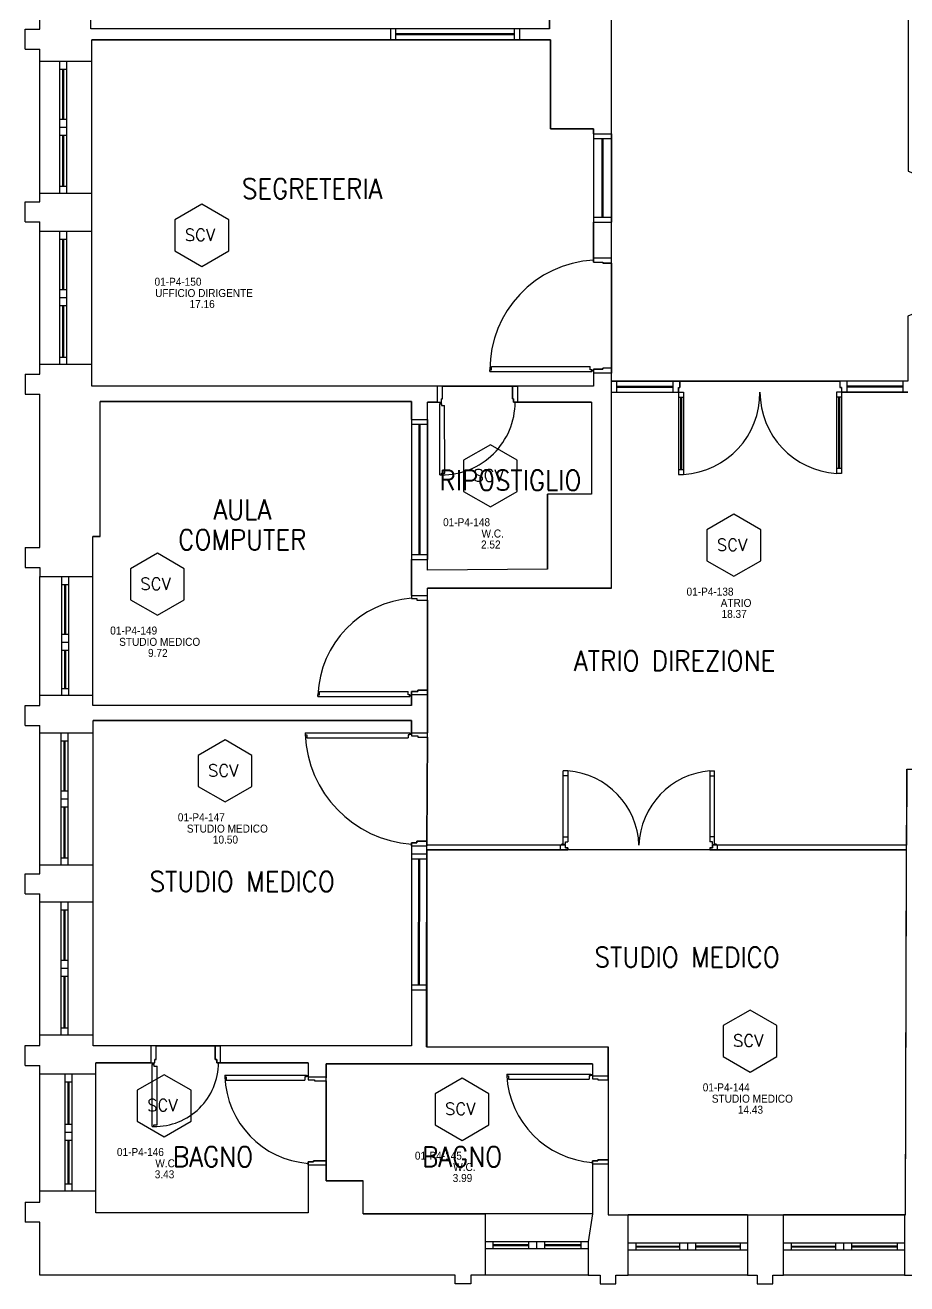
# Model space of a CAD drawing. Header units: inches. Extents: x 16420 to 16611, y 92341 to 92416.
# Drawn here: x 16459.6 to 16468.41, y 92360.49 to 92373.07 of the extents above; entities that cross this region are included whole.
import ezdxf
from ezdxf.enums import TextEntityAlignment as Align

# ---------------------------------------------------------------- set-up
doc = ezdxf.new("R2010")
doc.units = ezdxf.units.IN
doc.header["$LTSCALE"] = 50
doc.header["$MEASUREMENT"] = 0
doc.linetypes.add('NASCOSTA2', pattern=[0.1875, 0.125, -0.0625])
for name, color, linetype in [('A-LOCALI', 7, 'Continuous'), ('AA-CodiceVano', 7, 'Continuous'), ('GMM_DEST.USO', 50, 'Continuous'), ('PIANTA', 7, 'Continuous'), ('RM', 191, 'Continuous')]:
    doc.layers.add(name, color=color, linetype=linetype)
doc.styles.add('ARIAL', font='arial.ttf')
doc.styles.add('ARTECO', font='romans.shx', dxfattribs={"width": 0.9})
doc.styles.get("Standard").update_dxf_attribs({"font": 'txt.shx'})

# ---------------------------------------------------------------- blocks, each defined once
blk = doc.blocks.new('MFM_COD_VANO')
at = {"layer": 'A-LOCALI'}
for p, q in [((0, 0.621), (-0.269, 0.466)), ((0.269, 0.466), (0, 0.621)), ((-0.269, 0.466), (-0.269, 0.155)), ((0.269, 0.155), (0.269, 0.466)), ((-0.269, 0.155), (0, 0)), ((0, 0), (0.269, 0.155))]:
    blk.add_line(p, q, dxfattribs=at)
blk.add_text('SCV', height=0.12, dxfattribs=at).set_placement((-0.17, 0.255))
at = {"layer": 'A-LOCALI', "flags": 9}
for tag in ['MFM_NAME', 'MFM_COD_COMPLESSO', 'MFM_COD_EDIFICIO', 'MFM_COD_PIANO', 'MFM_COD_MACROAREA', 'MFM_ZONA', 'MFM_REPARTO']:
    blk.add_attdef(tag, (-0.084, 0.188), '', height=0.005, dxfattribs=at)
blk.add_attdef('MFM_ALTEZZA', text='', height=0.005, dxfattribs=at).set_placement((-0.057, 0.188), align=Align.CENTER)
at = {"layer": 'A-LOCALI', "style": 'ARIAL', "width": 0.9, "flags": 8}
for tag, p in [('MFM_COD_UT', (-0.026, -0.078)), ('MFM_DESTINAZIONE_USO', (0.023, -0.306)), ('MFM_SUPERFICIE', (0.004, -0.416))]:
    blk.add_attdef(tag, text='', height=0.08, dxfattribs=at).set_placement(p, align=Align.CENTER)
at = {"layer": 'A-LOCALI', "style": 'ARIAL', "width": 0.9}
for tag, p, height, flags in [('MFM_COD_LOCALE', (-0.472, -0.192), 0.08, 8), ('MFM_COD_SCHEDA', (-0.275, -0.483), 0.04, 9)]:
    blk.add_attdef(tag, p, '', height=height, dxfattribs=dict(at, flags=flags))

msp = doc.modelspace()

# ---------------------------------------------------------------- linework, layer by layer
at = {"layer": 'PIANTA', "color": 0}
for p, q in [((16464.839, 92373.033), (16464.839, 92373.273)), ((16465.459, 92371.983), (16465.459, 92373.303)), ((16459.744, 92373.03), (16459.744, 92373.143)), ((16460.254, 92373.033), (16460.254, 92373.143)), ((16459.598, 92372.83), (16459.598, 92373.03)), ((16459.598, 92373.03), (16459.744, 92373.03)), ((16463.249, 92373.033), (16460.254, 92373.033)), ((16463.249, 92373.033), (16463.249, 92372.923)), ((16464.539, 92373.033), (16463.249, 92373.033)), ((16463.299, 92373.033), (16463.299, 92372.923)), ((16464.489, 92372.923), (16464.489, 92373.033)), ((16464.839, 92373.033), (16464.539, 92373.033)), ((16464.539, 92373.033), (16464.539, 92372.923)), ((16460.264, 92372.712), (16460.264, 92372.923)), ((16463.249, 92372.923), (16460.264, 92372.923)), ((16464.539, 92372.923), (16463.249, 92372.923)), ((16464.489, 92372.983), (16463.299, 92372.983)), ((16464.489, 92372.973), (16463.299, 92372.973)), ((16464.849, 92372.923), (16464.539, 92372.923)), ((16464.849, 92372.033), (16464.849, 92372.923)), ((16459.598, 92372.83), (16459.744, 92372.83)), ((16459.744, 92372.712), (16459.744, 92372.83)), ((16459.744, 92371.392), (16459.744, 92372.712)), ((16459.744, 92372.712), (16460.264, 92372.712)), ((16459.944, 92371.392), (16459.944, 92372.712)), ((16459.944, 92372.632), (16460.014, 92372.632)), ((16459.974, 92372.132), (16459.974, 92372.632)), ((16459.984, 92372.132), (16459.984, 92372.632)), ((16460.014, 92371.392), (16460.014, 92372.712)), ((16460.264, 92371.392), (16460.264, 92372.712)), ((16459.944, 92372.132), (16460.014, 92372.132)), ((16459.944, 92372.052), (16460.014, 92372.052)), ((16465.279, 92372.033), (16464.849, 92372.033)), ((16465.279, 92371.983), (16465.279, 92372.033)), ((16465.279, 92371.983), (16465.279, 92371.103)), ((16465.279, 92371.983), (16465.459, 92371.983)), ((16465.459, 92371.983), (16465.459, 92371.103)), ((16459.944, 92371.972), (16460.014, 92371.972)), ((16459.974, 92371.462), (16459.974, 92371.972)), ((16459.984, 92371.462), (16459.984, 92371.972)), ((16465.459, 92371.933), (16465.279, 92371.933)), ((16465.364, 92371.933), (16465.364, 92371.153)), ((16465.374, 92371.933), (16465.374, 92371.153)), ((16459.744, 92371.392), (16460.264, 92371.392)), ((16459.744, 92371.306), (16459.744, 92371.392)), ((16459.944, 92371.462), (16460.014, 92371.462)), ((16460.264, 92371.013), (16460.264, 92371.392)), ((16459.598, 92371.106), (16459.598, 92371.306)), ((16459.598, 92371.306), (16459.744, 92371.306)), ((16459.598, 92371.106), (16459.744, 92371.106)), ((16459.744, 92371.013), (16459.744, 92371.106)), ((16465.279, 92371.153), (16465.459, 92371.153)), ((16465.279, 92371.103), (16465.459, 92371.103)), ((16465.279, 92370.743), (16465.279, 92371.103)), ((16465.459, 92370.743), (16465.459, 92371.103)), ((16459.744, 92371.013), (16460.264, 92371.013)), ((16459.744, 92369.683), (16459.744, 92371.013)), ((16459.944, 92369.683), (16459.944, 92371.013)), ((16460.014, 92369.683), (16460.014, 92371.013)), ((16460.264, 92369.683), (16460.264, 92371.013)), ((16459.944, 92370.933), (16460.014, 92370.933)), ((16459.974, 92370.428), (16459.974, 92370.933)), ((16459.984, 92370.428), (16459.984, 92370.933)), ((16465.459, 92370.743), (16465.279, 92370.743)), ((16465.279, 92370.703), (16465.279, 92370.743)), ((16465.459, 92370.693), (16465.459, 92370.743)), ((16465.279, 92370.703), (16465.373, 92370.703)), ((16465.373, 92370.703), (16465.373, 92370.693)), ((16465.459, 92370.693), (16465.373, 92370.693)), ((16459.944, 92370.428), (16460.014, 92370.428)), ((16459.944, 92370.348), (16460.014, 92370.348)), ((16459.944, 92370.268), (16460.014, 92370.268)), ((16459.974, 92369.753), (16459.974, 92370.268)), ((16459.984, 92369.753), (16459.984, 92370.268)), ((16459.944, 92369.753), (16460.014, 92369.753)), ((16459.744, 92369.683), (16460.264, 92369.683)), ((16459.744, 92369.583), (16459.744, 92369.683)), ((16460.264, 92369.463), (16460.264, 92369.683)), ((16464.243, 92369.626), (16464.259, 92369.626)), ((16464.243, 92369.61), (16464.243, 92369.626)), ((16464.243, 92369.61), (16465.263, 92369.61)), ((16464.259, 92369.659), (16465.247, 92369.659)), ((16464.259, 92369.626), (16464.259, 92369.659)), ((16465.247, 92369.626), (16465.247, 92369.659)), ((16465.263, 92369.626), (16465.247, 92369.626)), ((16465.263, 92369.61), (16465.263, 92369.626)), ((16465.279, 92369.633), (16465.373, 92369.633)), ((16465.279, 92369.633), (16465.279, 92369.593)), ((16465.459, 92369.593), (16465.279, 92369.593)), ((16465.279, 92369.593), (16465.279, 92369.463)), ((16465.373, 92369.633), (16465.373, 92369.643)), ((16465.459, 92369.643), (16465.373, 92369.643)), ((16465.459, 92369.643), (16465.459, 92369.593)), ((16465.459, 92367.443), (16465.459, 92369.593)), ((16459.598, 92369.583), (16459.598, 92369.383)), ((16459.598, 92369.583), (16459.744, 92369.583)), ((16463.719, 92369.463), (16460.264, 92369.463)), ((16463.769, 92369.463), (16463.719, 92369.463)), ((16463.719, 92369.303), (16463.719, 92369.463)), ((16463.769, 92369.366), (16463.769, 92369.463)), ((16464.469, 92369.463), (16464.519, 92369.463)), ((16464.469, 92369.366), (16464.469, 92369.463)), ((16465.279, 92369.463), (16464.519, 92369.463)), ((16464.519, 92369.463), (16464.519, 92369.303)), ((16465.459, 92369.513), (16466.144, 92369.513)), ((16465.509, 92369.513), (16465.509, 92369.403)), ((16465.509, 92369.463), (16466.074, 92369.463)), ((16466.074, 92369.513), (16466.074, 92369.403)), ((16466.144, 92369.513), (16466.144, 92369.449)), ((16468.424, 92369.513), (16467.744, 92369.513)), ((16467.744, 92369.513), (16467.744, 92369.449)), ((16467.814, 92369.513), (16467.814, 92369.403)), ((16468.374, 92369.463), (16467.814, 92369.463)), ((16468.374, 92369.513), (16468.374, 92369.403)), ((16459.598, 92369.383), (16459.744, 92369.383)), ((16459.744, 92367.849), (16459.744, 92369.383)), ((16463.759, 92369.303), (16463.759, 92369.335)), ((16463.769, 92369.335), (16463.759, 92369.335)), ((16463.769, 92369.335), (16463.769, 92369.366)), ((16463.769, 92369.366), (16463.769, 92369.366)), ((16464.469, 92369.335), (16464.469, 92369.366)), ((16464.469, 92369.366), (16464.469, 92369.366)), ((16464.479, 92369.335), (16464.469, 92369.335)), ((16464.479, 92369.303), (16464.479, 92369.335)), ((16465.459, 92369.403), (16466.129, 92369.403)), ((16465.509, 92369.453), (16466.074, 92369.453)), ((16466.129, 92369.449), (16466.129, 92369.403)), ((16466.129, 92369.449), (16466.144, 92369.449)), ((16466.129, 92369.403), (16466.129, 92368.579)), ((16466.129, 92369.403), (16466.179, 92369.403)), ((16466.129, 92369.353), (16466.179, 92369.353)), ((16466.149, 92369.353), (16466.149, 92368.629)), ((16466.159, 92369.353), (16466.159, 92368.629)), ((16466.179, 92369.403), (16466.179, 92368.579)), ((16467.709, 92369.403), (16467.709, 92368.589)), ((16467.759, 92369.403), (16467.709, 92369.403)), ((16467.759, 92369.353), (16467.709, 92369.353)), ((16467.729, 92369.353), (16467.729, 92368.639)), ((16467.739, 92369.353), (16467.739, 92368.639)), ((16467.759, 92369.449), (16467.744, 92369.449)), ((16467.759, 92369.449), (16467.759, 92369.403)), ((16468.424, 92369.403), (16467.759, 92369.403)), ((16467.759, 92369.403), (16467.759, 92368.589)), ((16468.374, 92369.453), (16467.814, 92369.453)), ((16463.459, 92369.308), (16460.349, 92369.308)), ((16460.349, 92367.958), (16460.349, 92369.308)), ((16463.459, 92369.128), (16463.459, 92369.308)), ((16463.719, 92369.303), (16463.619, 92369.303)), ((16463.619, 92369.128), (16463.619, 92369.303)), ((16463.719, 92369.303), (16463.759, 92369.303)), ((16463.745, 92368.575), (16463.742, 92369.286)), ((16463.742, 92369.286), (16463.759, 92369.286)), ((16463.759, 92369.286), (16463.759, 92369.27)), ((16463.759, 92369.27), (16463.791, 92369.27)), ((16463.794, 92368.591), (16463.791, 92369.27)), ((16464.519, 92369.303), (16464.479, 92369.303)), ((16465.259, 92369.303), (16464.519, 92369.303)), ((16465.259, 92369.303), (16465.259, 92368.383)), ((16463.459, 92369.128), (16463.459, 92367.728)), ((16463.459, 92369.128), (16463.619, 92369.128)), ((16463.619, 92369.128), (16463.619, 92367.728)), ((16463.619, 92369.078), (16463.459, 92369.078)), ((16463.534, 92369.078), (16463.534, 92367.778)), ((16463.544, 92369.078), (16463.544, 92367.778)), ((16463.761, 92368.591), (16463.794, 92368.591)), ((16463.761, 92368.575), (16463.761, 92368.591)), ((16466.129, 92368.629), (16466.179, 92368.629)), ((16467.759, 92368.639), (16467.709, 92368.639)), ((16467.759, 92368.589), (16467.709, 92368.589)), ((16463.745, 92368.575), (16463.761, 92368.575)), ((16466.129, 92368.579), (16466.179, 92368.579)), ((16465.259, 92368.383), (16464.819, 92368.383)), ((16464.819, 92367.633), (16464.819, 92368.383)), ((16460.274, 92367.558), (16460.274, 92367.958)), ((16460.349, 92367.958), (16460.274, 92367.958)), ((16459.598, 92367.849), (16459.598, 92367.649)), ((16459.598, 92367.849), (16459.744, 92367.849)), ((16463.459, 92367.778), (16463.619, 92367.778)), ((16463.459, 92367.728), (16463.619, 92367.728)), ((16463.459, 92367.368), (16463.459, 92367.728)), ((16463.619, 92367.623), (16463.619, 92367.728)), ((16459.598, 92367.649), (16459.744, 92367.649)), ((16459.744, 92367.649), (16459.744, 92367.558)), ((16464.819, 92367.633), (16463.619, 92367.623)), ((16459.744, 92367.558), (16460.274, 92367.558)), ((16459.744, 92366.368), (16459.744, 92367.558)), ((16459.964, 92366.368), (16459.964, 92367.558)), ((16459.964, 92367.478), (16460.034, 92367.478)), ((16459.994, 92366.983), (16459.993, 92367.478)), ((16460.004, 92366.983), (16460.003, 92367.478)), ((16460.034, 92366.368), (16460.034, 92367.558)), ((16460.274, 92366.368), (16460.274, 92367.558)), ((16463.459, 92367.368), (16463.619, 92367.368)), ((16463.459, 92367.368), (16463.459, 92367.338)), ((16463.459, 92367.338), (16463.512, 92367.338)), ((16463.512, 92367.338), (16463.512, 92367.323)), ((16463.512, 92367.323), (16463.619, 92367.323)), ((16465.459, 92367.443), (16463.619, 92367.443)), ((16463.619, 92367.368), (16463.619, 92367.443)), ((16463.619, 92367.323), (16463.619, 92367.368)), ((16459.964, 92366.983), (16460.034, 92366.983)), ((16459.964, 92366.903), (16460.034, 92366.903)), ((16459.964, 92366.823), (16460.034, 92366.823)), ((16459.994, 92366.438), (16459.994, 92366.823)), ((16460.004, 92366.438), (16460.004, 92366.823)), ((16459.744, 92366.269), (16459.744, 92366.399)), ((16460.274, 92366.368), (16459.744, 92366.368)), ((16459.964, 92366.438), (16460.034, 92366.438)), ((16460.274, 92366.268), (16460.274, 92366.368)), ((16462.524, 92366.377), (16462.541, 92366.377)), ((16462.524, 92366.361), (16462.524, 92366.377)), ((16462.524, 92366.361), (16463.443, 92366.361)), ((16462.541, 92366.41), (16463.427, 92366.41)), ((16462.541, 92366.377), (16462.541, 92366.41)), ((16463.427, 92366.377), (16463.427, 92366.41)), ((16463.443, 92366.377), (16463.427, 92366.377)), ((16463.443, 92366.361), (16463.443, 92366.377)), ((16463.459, 92366.408), (16463.522, 92366.408)), ((16463.459, 92366.378), (16463.459, 92366.408)), ((16463.459, 92366.378), (16463.619, 92366.378)), ((16463.459, 92366.268), (16463.459, 92366.378)), ((16463.522, 92366.408), (16463.522, 92366.423)), ((16463.522, 92366.423), (16463.619, 92366.423)), ((16463.619, 92366.423), (16463.619, 92366.378)), ((16463.619, 92366.378), (16463.619, 92365.998)), ((16459.598, 92366.069), (16459.598, 92366.269)), ((16459.598, 92366.269), (16459.744, 92366.269)), ((16463.459, 92366.268), (16460.274, 92366.268)), ((16459.598, 92366.069), (16459.744, 92366.069)), ((16459.744, 92365.998), (16459.744, 92366.069)), ((16460.278, 92365.998), (16460.278, 92366.118)), ((16463.459, 92366.118), (16460.278, 92366.118)), ((16463.459, 92365.998), (16463.459, 92366.118)), ((16459.744, 92365.998), (16460.278, 92365.998)), ((16459.744, 92364.678), (16459.744, 92365.998)), ((16459.958, 92364.678), (16459.958, 92365.998)), ((16460.028, 92364.678), (16460.028, 92365.998)), ((16460.278, 92364.678), (16460.278, 92365.998)), ((16462.397, 92365.995), (16463.443, 92365.995)), ((16462.397, 92365.995), (16462.397, 92365.978)), ((16462.397, 92365.978), (16462.413, 92365.978)), ((16462.413, 92365.978), (16462.413, 92365.946)), ((16462.413, 92365.946), (16463.427, 92365.946)), ((16463.427, 92365.978), (16463.427, 92365.946)), ((16463.443, 92365.978), (16463.427, 92365.978)), ((16463.443, 92365.995), (16463.443, 92365.978)), ((16463.459, 92365.998), (16463.619, 92365.998)), ((16463.459, 92365.998), (16463.459, 92365.968)), ((16463.459, 92365.968), (16463.522, 92365.968)), ((16463.522, 92365.968), (16463.522, 92365.953)), ((16463.522, 92365.953), (16463.619, 92365.953)), ((16463.619, 92365.953), (16463.619, 92365.998)), ((16459.958, 92365.918), (16460.028, 92365.918)), ((16459.988, 92365.418), (16459.988, 92365.918)), ((16459.998, 92365.418), (16459.998, 92365.918)), ((16465.024, 92365.616), (16464.978, 92365.616)), ((16464.978, 92364.88), (16464.978, 92365.616)), ((16465.024, 92365.566), (16464.978, 92365.566)), ((16465.024, 92365.616), (16465.024, 92364.905)), ((16466.444, 92365.616), (16466.49, 92365.616)), ((16466.444, 92365.616), (16466.444, 92364.905)), ((16466.444, 92365.566), (16466.49, 92365.566)), ((16466.49, 92364.88), (16466.49, 92365.616)), ((16468.398, 92361.178), (16468.412, 92365.633)), ((16468.412, 92365.633), (16468.522, 92365.633)), ((16459.958, 92365.418), (16460.028, 92365.418)), ((16459.958, 92365.338), (16460.028, 92365.338)), ((16459.958, 92365.258), (16460.028, 92365.258)), ((16459.988, 92364.748), (16459.988, 92365.258)), ((16459.998, 92364.748), (16459.998, 92365.258)), ((16464.978, 92364.955), (16465.024, 92364.955)), ((16466.49, 92364.955), (16466.444, 92364.955)), ((16463.459, 92364.898), (16463.512, 92364.898)), ((16463.459, 92364.868), (16463.459, 92364.898)), ((16463.459, 92364.868), (16463.614, 92364.868)), ((16463.459, 92364.868), (16463.459, 92364.788)), ((16463.512, 92364.898), (16463.512, 92364.913)), ((16463.512, 92364.913), (16463.614, 92364.913)), ((16463.614, 92364.913), (16463.614, 92364.873)), ((16463.614, 92364.873), (16463.614, 92364.868)), ((16464.999, 92364.873), (16463.614, 92364.873)), ((16463.614, 92364.788), (16463.614, 92364.868)), ((16463.614, 92364.828), (16465.024, 92364.828)), ((16464.949, 92364.828), (16464.949, 92364.873)), ((16464.999, 92364.88), (16464.978, 92364.88)), ((16464.999, 92364.905), (16465.024, 92364.905)), ((16464.999, 92364.88), (16464.999, 92364.905)), ((16464.999, 92364.848), (16464.999, 92364.873)), ((16464.999, 92364.848), (16465.024, 92364.848)), ((16465.024, 92364.848), (16465.024, 92364.828)), ((16466.469, 92364.905), (16466.444, 92364.905)), ((16466.444, 92364.848), (16466.444, 92364.828)), ((16466.444, 92364.848), (16466.469, 92364.848)), ((16466.444, 92364.828), (16468.41, 92364.828)), ((16466.469, 92364.88), (16466.469, 92364.905)), ((16466.469, 92364.88), (16466.49, 92364.88)), ((16468.41, 92364.873), (16466.469, 92364.873)), ((16466.469, 92364.848), (16466.469, 92364.873)), ((16466.519, 92364.827), (16466.519, 92364.873)), ((16459.958, 92364.748), (16460.028, 92364.748)), ((16463.459, 92364.788), (16463.459, 92363.428)), ((16463.459, 92364.788), (16463.614, 92364.788)), ((16463.459, 92364.738), (16463.614, 92364.738)), ((16463.53, 92363.478), (16463.533, 92364.738)), ((16463.54, 92363.478), (16463.543, 92364.738)), ((16463.611, 92363.428), (16463.614, 92364.788)), ((16459.598, 92364.387), (16459.598, 92364.587)), ((16459.598, 92364.587), (16459.744, 92364.587)), ((16459.744, 92364.678), (16460.278, 92364.678)), ((16459.744, 92364.587), (16459.744, 92364.678)), ((16460.278, 92364.308), (16460.278, 92364.678)), ((16459.598, 92364.387), (16459.744, 92364.387)), ((16459.744, 92364.308), (16459.744, 92364.387)), ((16459.744, 92364.308), (16460.278, 92364.308)), ((16459.744, 92362.978), (16459.744, 92364.308)), ((16459.958, 92362.978), (16459.958, 92364.308)), ((16460.028, 92362.978), (16460.028, 92364.308)), ((16460.278, 92362.978), (16460.278, 92364.308)), ((16459.958, 92364.228), (16460.028, 92364.228)), ((16459.988, 92363.723), (16459.988, 92364.228)), ((16459.998, 92363.723), (16459.998, 92364.228)), ((16459.958, 92363.723), (16460.028, 92363.723)), ((16459.958, 92363.643), (16460.028, 92363.643)), ((16459.958, 92363.563), (16460.028, 92363.563)), ((16459.988, 92363.048), (16459.988, 92363.563)), ((16459.998, 92363.048), (16459.998, 92363.563)), ((16463.459, 92363.478), (16463.611, 92363.478)), ((16463.459, 92363.428), (16463.459, 92362.868)), ((16463.459, 92363.428), (16463.611, 92363.428)), ((16463.609, 92362.858), (16463.611, 92363.428)), ((16459.958, 92363.048), (16460.028, 92363.048)), ((16459.744, 92362.978), (16460.278, 92362.978)), ((16459.744, 92362.872), (16459.744, 92362.978)), ((16460.278, 92362.868), (16460.278, 92362.978)), ((16459.598, 92362.672), (16459.598, 92362.872)), ((16459.598, 92362.872), (16459.744, 92362.872)), ((16460.858, 92362.868), (16460.278, 92362.868)), ((16460.908, 92362.868), (16460.858, 92362.868)), ((16460.858, 92362.698), (16460.858, 92362.868)), ((16460.908, 92362.761), (16460.908, 92362.868)), ((16461.498, 92362.868), (16461.548, 92362.868)), ((16461.498, 92362.761), (16461.498, 92362.868)), ((16463.459, 92362.868), (16461.548, 92362.868)), ((16461.548, 92362.868), (16461.548, 92362.698)), ((16463.609, 92362.858), (16465.428, 92362.858)), ((16465.428, 92362.568), (16465.428, 92362.858)), ((16459.598, 92362.672), (16459.744, 92362.672)), ((16459.744, 92362.588), (16459.744, 92362.672)), ((16460.303, 92362.588), (16460.303, 92362.698)), ((16460.858, 92362.698), (16460.303, 92362.698)), ((16460.858, 92362.698), (16460.893, 92362.698)), ((16460.867, 92362.06), (16460.867, 92362.681)), ((16460.867, 92362.681), (16460.883, 92362.681)), ((16460.883, 92362.681), (16460.883, 92362.665)), ((16460.893, 92362.698), (16460.893, 92362.73)), ((16460.908, 92362.73), (16460.893, 92362.73)), ((16460.908, 92362.73), (16460.908, 92362.761)), ((16460.908, 92362.761), (16460.908, 92362.761)), ((16461.498, 92362.73), (16461.498, 92362.761)), ((16461.498, 92362.761), (16461.498, 92362.761)), ((16461.513, 92362.73), (16461.498, 92362.73)), ((16461.513, 92362.698), (16461.513, 92362.73)), ((16461.548, 92362.698), (16461.513, 92362.698)), ((16462.428, 92362.698), (16461.548, 92362.698)), ((16462.428, 92362.698), (16462.428, 92362.548)), ((16462.608, 92362.688), (16462.608, 92362.548)), ((16465.269, 92362.688), (16462.608, 92362.688)), ((16465.269, 92362.688), (16465.269, 92362.568)), ((16459.744, 92362.588), (16460.303, 92362.588)), ((16459.744, 92361.418), (16459.744, 92362.588)), ((16459.998, 92361.418), (16459.998, 92362.588)), ((16460.068, 92361.418), (16460.068, 92362.588)), ((16460.303, 92361.418), (16460.303, 92362.588)), ((16460.883, 92362.665), (16460.916, 92362.665)), ((16460.916, 92362.076), (16460.916, 92362.665)), ((16461.593, 92362.575), (16462.412, 92362.575)), ((16461.593, 92362.575), (16461.593, 92362.558)), ((16461.593, 92362.558), (16461.609, 92362.558)), ((16461.609, 92362.558), (16461.609, 92362.525)), ((16462.395, 92362.558), (16462.395, 92362.525)), ((16462.412, 92362.558), (16462.395, 92362.558)), ((16462.412, 92362.575), (16462.412, 92362.558)), ((16462.428, 92362.558), (16462.608, 92362.558)), ((16462.428, 92362.558), (16462.428, 92362.528)), ((16462.608, 92362.518), (16462.608, 92362.558)), ((16464.413, 92362.585), (16465.253, 92362.585)), ((16464.413, 92362.585), (16464.413, 92362.568)), ((16464.413, 92362.568), (16464.429, 92362.568)), ((16464.429, 92362.568), (16464.429, 92362.535)), ((16465.237, 92362.568), (16465.237, 92362.535)), ((16465.253, 92362.568), (16465.237, 92362.568)), ((16465.253, 92362.585), (16465.253, 92362.568)), ((16465.269, 92362.568), (16465.428, 92362.568)), ((16465.269, 92362.568), (16465.269, 92362.538)), ((16465.428, 92362.528), (16465.428, 92362.568)), ((16459.998, 92362.508), (16460.068, 92362.508)), ((16460.028, 92362.083), (16460.028, 92362.508)), ((16460.038, 92362.083), (16460.038, 92362.508)), ((16461.609, 92362.525), (16462.395, 92362.525)), ((16462.428, 92362.528), (16462.491, 92362.528)), ((16462.491, 92362.528), (16462.491, 92362.518)), ((16462.491, 92362.518), (16462.608, 92362.518)), ((16464.429, 92362.535), (16465.237, 92362.535)), ((16465.269, 92362.538), (16465.322, 92362.538)), ((16465.322, 92362.538), (16465.322, 92362.528)), ((16465.322, 92362.528), (16465.428, 92362.528)), ((16459.998, 92362.083), (16460.068, 92362.083)), ((16460.867, 92362.06), (16460.883, 92362.06)), ((16460.883, 92362.076), (16460.916, 92362.076)), ((16460.883, 92362.06), (16460.883, 92362.076)), ((16459.998, 92362.003), (16460.068, 92362.003)), ((16459.998, 92361.923), (16460.068, 92361.923)), ((16460.028, 92361.488), (16460.028, 92361.923)), ((16460.038, 92361.488), (16460.038, 92361.923)), ((16462.428, 92361.708), (16462.481, 92361.708)), ((16462.428, 92361.678), (16462.428, 92361.708)), ((16462.428, 92361.678), (16462.428, 92361.198)), ((16462.428, 92361.678), (16462.608, 92361.678)), ((16462.481, 92361.708), (16462.481, 92361.718)), ((16462.481, 92361.718), (16462.608, 92361.718)), ((16462.608, 92361.718), (16462.608, 92361.678)), ((16462.608, 92361.678), (16462.608, 92361.518)), ((16465.269, 92361.718), (16465.322, 92361.718)), ((16465.269, 92361.688), (16465.269, 92361.718)), ((16465.269, 92361.688), (16465.428, 92361.688)), ((16465.269, 92361.688), (16465.269, 92361.188)), ((16465.322, 92361.718), (16465.322, 92361.728)), ((16465.322, 92361.728), (16465.428, 92361.728)), ((16465.428, 92361.728), (16465.428, 92361.688)), ((16465.428, 92361.688), (16465.428, 92361.178)), ((16459.744, 92361.303), (16459.744, 92361.418)), ((16459.744, 92361.418), (16460.303, 92361.418)), ((16459.998, 92361.488), (16460.068, 92361.488)), ((16460.303, 92361.198), (16460.303, 92361.418)), ((16462.608, 92361.518), (16462.978, 92361.518)), ((16462.978, 92361.188), (16462.978, 92361.518)), ((16459.598, 92361.303), (16459.598, 92361.103)), ((16459.598, 92361.303), (16459.744, 92361.303)), ((16462.428, 92361.198), (16460.303, 92361.198)), ((16462.978, 92361.188), (16464.198, 92361.188)), ((16465.269, 92361.188), (16464.198, 92361.188)), ((16464.198, 92361.188), (16464.198, 92360.574)), ((16465.269, 92361.188), (16465.228, 92360.908)), ((16465.269, 92361.188), (16465.269, 92361.188)), ((16465.428, 92361.178), (16465.628, 92361.178)), ((16466.818, 92361.178), (16465.628, 92361.178)), ((16465.628, 92360.574), (16465.628, 92361.178)), ((16466.818, 92361.178), (16467.178, 92361.178)), ((16466.818, 92361.178), (16466.818, 92360.574)), ((16468.388, 92361.178), (16467.178, 92361.178)), ((16467.178, 92360.574), (16467.178, 92361.178)), ((16468.388, 92361.178), (16468.398, 92361.178)), ((16468.388, 92361.178), (16468.388, 92360.574)), ((16459.744, 92361.103), (16459.598, 92361.103)), ((16459.744, 92360.574), (16459.744, 92361.103)), ((16465.228, 92360.908), (16464.198, 92360.908)), ((16464.278, 92360.838), (16464.278, 92360.908)), ((16464.633, 92360.838), (16464.633, 92360.908)), ((16464.713, 92360.838), (16464.713, 92360.908)), ((16464.793, 92360.838), (16464.793, 92360.908)), ((16465.158, 92360.838), (16465.158, 92360.908)), ((16465.228, 92360.908), (16465.228, 92360.574)), ((16465.228, 92360.838), (16464.198, 92360.838)), ((16464.633, 92360.878), (16464.278, 92360.877)), ((16464.633, 92360.868), (16464.278, 92360.867)), ((16465.158, 92360.878), (16464.793, 92360.878)), ((16465.158, 92360.868), (16464.793, 92360.868)), ((16466.818, 92360.893), (16465.628, 92360.893)), ((16466.818, 92360.823), (16465.628, 92360.823)), ((16465.708, 92360.823), (16465.708, 92360.893)), ((16466.143, 92360.863), (16465.708, 92360.862)), ((16466.143, 92360.853), (16465.708, 92360.852)), ((16466.143, 92360.823), (16466.143, 92360.893)), ((16466.223, 92360.823), (16466.223, 92360.893)), ((16466.303, 92360.823), (16466.303, 92360.893)), ((16466.748, 92360.863), (16466.303, 92360.863)), ((16466.748, 92360.853), (16466.303, 92360.853)), ((16466.748, 92360.823), (16466.748, 92360.893)), ((16468.388, 92360.893), (16467.178, 92360.893)), ((16468.388, 92360.823), (16467.178, 92360.823)), ((16467.258, 92360.823), (16467.258, 92360.893)), ((16467.703, 92360.863), (16467.258, 92360.862)), ((16467.703, 92360.853), (16467.258, 92360.852)), ((16467.703, 92360.823), (16467.703, 92360.893)), ((16467.783, 92360.823), (16467.783, 92360.893)), ((16467.863, 92360.823), (16467.863, 92360.893)), ((16468.318, 92360.863), (16467.863, 92360.863)), ((16468.318, 92360.853), (16467.863, 92360.853)), ((16468.318, 92360.823), (16468.318, 92360.893)), ((16463.897, 92360.574), (16459.744, 92360.574)), ((16463.897, 92360.488), (16463.897, 92360.574)), ((16464.198, 92360.574), (16464.054, 92360.574)), ((16464.054, 92360.574), (16464.054, 92360.488)), ((16465.228, 92360.574), (16464.198, 92360.574)), ((16465.228, 92360.574), (16464.198, 92360.574)), ((16465.228, 92360.574), (16465.347, 92360.574)), ((16465.347, 92360.574), (16465.347, 92360.488)), ((16465.504, 92360.488), (16465.504, 92360.574)), ((16465.504, 92360.574), (16465.628, 92360.574)), ((16466.818, 92360.574), (16465.628, 92360.574)), ((16466.818, 92360.574), (16466.917, 92360.574)), ((16466.917, 92360.574), (16466.917, 92360.488)), ((16467.073, 92360.488), (16467.073, 92360.574)), ((16467.073, 92360.574), (16467.178, 92360.574)), ((16468.388, 92360.574), (16467.178, 92360.574)), ((16468.388, 92360.574), (16468.482, 92360.574)), ((16464.054, 92360.488), (16463.897, 92360.488)), ((16465.347, 92360.488), (16465.504, 92360.488)), ((16466.917, 92360.488), (16467.073, 92360.488))]:
    msp.add_line(p, q, dxfattribs=at)
for centre in [(16465.271, 92369.618), (16463.751, 92369.294), (16463.451, 92366.369), (16463.451, 92365.987), (16464.97, 92364.882), (16466.499, 92364.882), (16460.875, 92362.689), (16462.42, 92362.566), (16465.261, 92362.576)]:
    msp.add_circle(centre, 0.00633, dxfattribs=at)
at = {"layer": 'PIANTA', "color": 0, "linetype": 'NASCOSTA2'}
for centre, radius, start, end in [((16465.343, 92369.624), 1.1, 93.333, 179.8889), ((16466.128, 92369.394), 0.816, 273.6095, 0.6252), ((16467.759, 92369.403), 0.815, 180, 266.4827), ((16463.769, 92369.303), 0.727, 269.3831, 0), ((16463.534, 92366.335), 1.01, 94.2328, 177.6161), ((16463.544, 92366.028), 1.148, 182.4579, 265.7672), ((16464.96, 92364.844), 0.775, 2.1444, 85.2497), ((16466.508, 92364.844), 0.775, 94.7503, 177.8556), ((16460.893, 92362.698), 0.637, 269.1029, 0), ((16462.495, 92362.592), 0.902, 182.1758, 265.7672), ((16465.333, 92362.622), 0.922, 183.349, 266.0177)]:
    msp.add_arc(centre, radius, start, end, dxfattribs=at)
at = {"layer": 'RM'}
for points in [[(16468.427, 92383.123), (16468.426, 92379.163), (16468.729, 92379.043), (16468.799, 92379.043), (16468.799, 92377.843), (16468.729, 92377.843), (16468.426, 92377.723), (16468.426, 92375.383), (16468.729, 92375.273), (16468.799, 92375.273), (16468.799, 92374.053), (16468.729, 92374.053), (16468.425, 92373.943), (16468.425, 92371.613), (16468.739, 92371.493), (16468.799, 92371.493), (16468.799, 92370.293), (16468.739, 92370.293), (16468.424, 92370.163), (16468.424, 92369.513), (16465.459, 92369.513), (16465.459, 92391.273)], [(16468.412, 92365.633), (16468.412, 92365.633), (16468.41, 92364.873), (16466.469, 92364.873), (16466.469, 92364.848), (16466.444, 92364.848), (16466.444, 92364.828), (16465.024, 92364.828), (16465.024, 92364.848), (16464.999, 92364.848), (16464.999, 92364.873), (16463.614, 92364.873), (16463.614, 92364.913), (16463.619, 92365.953), (16463.619, 92366.423), (16463.619, 92367.323), (16463.619, 92367.443), (16465.459, 92367.443), (16465.459, 92369.403), (16466.129, 92369.403), (16466.129, 92369.449), (16466.144, 92369.449), (16466.144, 92369.513), (16467.744, 92369.513), (16467.744, 92369.449), (16467.759, 92369.449), (16467.759, 92369.403), (16468.424, 92369.403)], [(16463.614, 92364.828), (16463.614, 92362.858), (16465.428, 92362.858), (16465.428, 92361.178), (16468.398, 92361.178), (16468.41, 92364.828), (16463.614, 92364.828)]]:
    msp.add_lwpolyline(points, dxfattribs=at)
for points in [[(16464.839, 92376.013), (16465.279, 92376.013), (16465.279, 92375.493), (16465.373, 92375.493), (16465.373, 92375.463), (16465.459, 92375.463), (16465.459, 92373.873), (16465.373, 92373.873), (16465.373, 92373.833), (16465.279, 92373.833), (16465.279, 92373.273), (16464.839, 92373.273), (16464.839, 92373.033), (16460.254, 92373.033), (16460.254, 92376.263), (16464.839, 92376.263)], [(16460.264, 92372.923), (16464.849, 92372.923), (16464.849, 92372.033), (16465.279, 92372.033), (16465.279, 92370.703), (16465.373, 92370.703), (16465.373, 92370.693), (16465.459, 92370.693), (16465.459, 92369.643), (16465.373, 92369.643), (16465.373, 92369.633), (16465.279, 92369.633), (16465.279, 92369.463), (16464.469, 92369.463), (16463.769, 92369.463), (16460.264, 92369.463)], [(16465.259, 92369.303), (16465.259, 92368.383), (16464.819, 92368.383), (16464.819, 92367.633), (16463.619, 92367.623), (16463.619, 92369.303), (16463.759, 92369.303), (16463.759, 92369.335), (16463.769, 92369.335), (16463.769, 92369.463), (16464.469, 92369.463), (16464.469, 92369.335), (16464.479, 92369.335), (16464.479, 92369.303)], [(16463.459, 92369.308), (16463.459, 92367.338), (16463.512, 92367.338), (16463.512, 92367.323), (16463.619, 92367.323), (16463.619, 92366.423), (16463.522, 92366.423), (16463.522, 92366.408), (16463.459, 92366.408), (16463.459, 92366.268), (16460.274, 92366.268), (16460.274, 92367.958), (16460.349, 92367.958), (16460.349, 92369.308)], [(16463.459, 92366.118), (16463.459, 92365.968), (16463.522, 92365.968), (16463.522, 92365.953), (16463.619, 92365.953), (16463.614, 92364.913), (16463.512, 92364.913), (16463.512, 92364.898), (16463.459, 92364.898), (16463.459, 92362.868), (16461.498, 92362.868), (16460.908, 92362.868), (16460.278, 92362.868), (16460.278, 92366.118)], [(16462.428, 92362.698), (16462.428, 92362.528), (16462.491, 92362.528), (16462.491, 92362.518), (16462.608, 92362.518), (16462.608, 92361.718), (16462.481, 92361.718), (16462.481, 92361.708), (16462.428, 92361.708), (16462.428, 92361.198), (16460.303, 92361.198), (16460.303, 92362.698), (16460.893, 92362.698), (16460.893, 92362.73), (16460.908, 92362.73), (16460.908, 92362.868), (16461.498, 92362.868), (16461.498, 92362.73), (16461.513, 92362.73), (16461.513, 92362.698)], [(16462.608, 92362.688), (16465.269, 92362.688), (16465.269, 92362.538), (16465.322, 92362.538), (16465.322, 92362.528), (16465.428, 92362.528), (16465.428, 92361.728), (16465.322, 92361.728), (16465.322, 92361.718), (16465.269, 92361.718), (16465.269, 92361.188), (16462.978, 92361.188), (16462.978, 92361.518), (16462.608, 92361.518)]]:
    msp.add_lwpolyline(points, close=True, dxfattribs=at)

# ---------------------------------------------------------------- block references
at = {"layer": 'AA-CodiceVano'}
ref = msp.add_blockref('MFM_COD_VANO', (16461.364, 92370.659), dxfattribs=at)
ref.add_attrib('MFM_COD_LOCALE', '01-P4-150', (16460.891, 92370.466), dxfattribs={"layer": 'A-LOCALI', "height": 0.08, "style": 'ARIAL', "width": 0.9})
ref.add_attrib('MFM_SUPERFICIE', '17.16', dxfattribs={"layer": 'A-LOCALI', "height": 0.08, "style": 'ARIAL', "width": 0.9}).set_placement((16461.367, 92370.243), align=Align.CENTER)
ref.add_attrib('MFM_DESTINAZIONE_USO', 'UFFICIO DIRIGENTE', dxfattribs={"layer": 'A-LOCALI', "height": 0.08, "style": 'ARIAL', "width": 0.9}).set_placement((16461.386, 92370.353), align=Align.CENTER)
ref = msp.add_blockref('MFM_COD_VANO', (16464.249, 92368.255), dxfattribs=at)
ref.add_attrib('MFM_COD_LOCALE', '01-P4-148', (16463.776, 92368.062), dxfattribs={"layer": 'A-LOCALI', "height": 0.08, "style": 'ARIAL', "width": 0.9})
ref.add_attrib('MFM_SUPERFICIE', '2.52', dxfattribs={"layer": 'A-LOCALI', "height": 0.08, "style": 'ARIAL', "width": 0.9}).set_placement((16464.253, 92367.839), align=Align.CENTER)
ref.add_attrib('MFM_DESTINAZIONE_USO', 'W.C.', dxfattribs={"layer": 'A-LOCALI', "height": 0.08, "style": 'ARIAL', "width": 0.9}).set_placement((16464.272, 92367.949), align=Align.CENTER)
ref = msp.add_blockref('MFM_COD_VANO', (16466.683, 92367.561), dxfattribs=at)
ref.add_attrib('MFM_COD_LOCALE', '01-P4-138', (16466.21, 92367.368), dxfattribs={"layer": 'A-LOCALI', "height": 0.08, "style": 'ARIAL', "width": 0.9})
ref.add_attrib('MFM_SUPERFICIE', '18.37', dxfattribs={"layer": 'A-LOCALI', "height": 0.08, "style": 'ARIAL', "width": 0.9}).set_placement((16466.686, 92367.145), align=Align.CENTER)
ref.add_attrib('MFM_DESTINAZIONE_USO', 'ATRIO', dxfattribs={"layer": 'A-LOCALI', "height": 0.08, "style": 'ARIAL', "width": 0.9}).set_placement((16466.705, 92367.255), align=Align.CENTER)
ref = msp.add_blockref('MFM_COD_VANO', (16460.92, 92367.171), dxfattribs=at)
ref.add_attrib('MFM_COD_LOCALE', '01-P4-149', (16460.448, 92366.979), dxfattribs={"layer": 'A-LOCALI', "height": 0.08, "style": 'ARIAL', "width": 0.9})
ref.add_attrib('MFM_SUPERFICIE', '9.72', dxfattribs={"layer": 'A-LOCALI', "height": 0.08, "style": 'ARIAL', "width": 0.9}).set_placement((16460.924, 92366.755), align=Align.CENTER)
ref.add_attrib('MFM_DESTINAZIONE_USO', 'STUDIO MEDICO', dxfattribs={"layer": 'A-LOCALI', "height": 0.08, "style": 'ARIAL', "width": 0.9}).set_placement((16460.943, 92366.866), align=Align.CENTER)
ref = msp.add_blockref('MFM_COD_VANO', (16461.596, 92365.305), dxfattribs=at)
ref.add_attrib('MFM_COD_LOCALE', '01-P4-147', (16461.124, 92365.112), dxfattribs={"layer": 'A-LOCALI', "height": 0.08, "style": 'ARIAL', "width": 0.9})
ref.add_attrib('MFM_SUPERFICIE', '10.50', dxfattribs={"layer": 'A-LOCALI', "height": 0.08, "style": 'ARIAL', "width": 0.9}).set_placement((16461.6, 92364.889), align=Align.CENTER)
ref.add_attrib('MFM_DESTINAZIONE_USO', 'STUDIO MEDICO', dxfattribs={"layer": 'A-LOCALI', "height": 0.08, "style": 'ARIAL', "width": 0.9}).set_placement((16461.619, 92364.999), align=Align.CENTER)
ref = msp.add_blockref('MFM_COD_VANO', (16466.845, 92362.604), dxfattribs=at)
ref.add_attrib('MFM_COD_LOCALE', '01-P4-144', (16466.372, 92362.412), dxfattribs={"layer": 'A-LOCALI', "height": 0.08, "style": 'ARIAL', "width": 0.9})
ref.add_attrib('MFM_SUPERFICIE', '14.43', dxfattribs={"layer": 'A-LOCALI', "height": 0.08, "style": 'ARIAL', "width": 0.9}).set_placement((16466.849, 92362.189), align=Align.CENTER)
ref.add_attrib('MFM_DESTINAZIONE_USO', 'STUDIO MEDICO', dxfattribs={"layer": 'A-LOCALI', "height": 0.08, "style": 'ARIAL', "width": 0.9}).set_placement((16466.868, 92362.299), align=Align.CENTER)
ref = msp.add_blockref('MFM_COD_VANO', (16460.988, 92361.958), dxfattribs=at)
ref.add_attrib('MFM_COD_LOCALE', '01-P4-146', (16460.515, 92361.766), dxfattribs={"layer": 'A-LOCALI', "height": 0.08, "style": 'ARIAL', "width": 0.9})
ref.add_attrib('MFM_SUPERFICIE', '3.43', dxfattribs={"layer": 'A-LOCALI', "height": 0.08, "style": 'ARIAL', "width": 0.9}).set_placement((16460.991, 92361.543), align=Align.CENTER)
ref.add_attrib('MFM_DESTINAZIONE_USO', 'W.C.', dxfattribs={"layer": 'A-LOCALI', "height": 0.08, "style": 'ARIAL', "width": 0.9}).set_placement((16461.011, 92361.653), align=Align.CENTER)
ref = msp.add_blockref('MFM_COD_VANO', (16463.966, 92361.922), dxfattribs=at)
ref.add_attrib('MFM_COD_LOCALE', '01-P4-145', (16463.494, 92361.729), dxfattribs={"layer": 'A-LOCALI', "height": 0.08, "style": 'ARIAL', "width": 0.9})
ref.add_attrib('MFM_SUPERFICIE', '3.99', dxfattribs={"layer": 'A-LOCALI', "height": 0.08, "style": 'ARIAL', "width": 0.9}).set_placement((16463.97, 92361.506), align=Align.CENTER)
ref.add_attrib('MFM_DESTINAZIONE_USO', 'W.C.', dxfattribs={"layer": 'A-LOCALI', "height": 0.08, "style": 'ARIAL', "width": 0.9}).set_placement((16463.989, 92361.616), align=Align.CENTER)

# ---------------------------------------------------------------- texts
at = {"layer": 'GMM_DEST.USO', "color": 0, "style": 'ARTECO', "width": 0.9}
for s, p in [('SEGRETERIA', (16462.467, 92371.336)), ('RIPOSTIGLIO', (16464.449, 92368.421)), ('AULA', (16461.768, 92368.128)), ('COMPUTER', (16461.768, 92367.827)), ('ATRIO DIREZIONE', (16466.09, 92366.617)), ('STUDIO MEDICO', (16461.768, 92364.409)), ('STUDIO MEDICO', (16466.216, 92363.654)), ('BAGNO', (16461.476, 92361.659)), ('BAGNO', (16463.966, 92361.659))]:
    msp.add_text(s, height=0.2, dxfattribs=at).set_placement(p, align=Align.CENTER)

doc.saveas('drawing.dxf')
